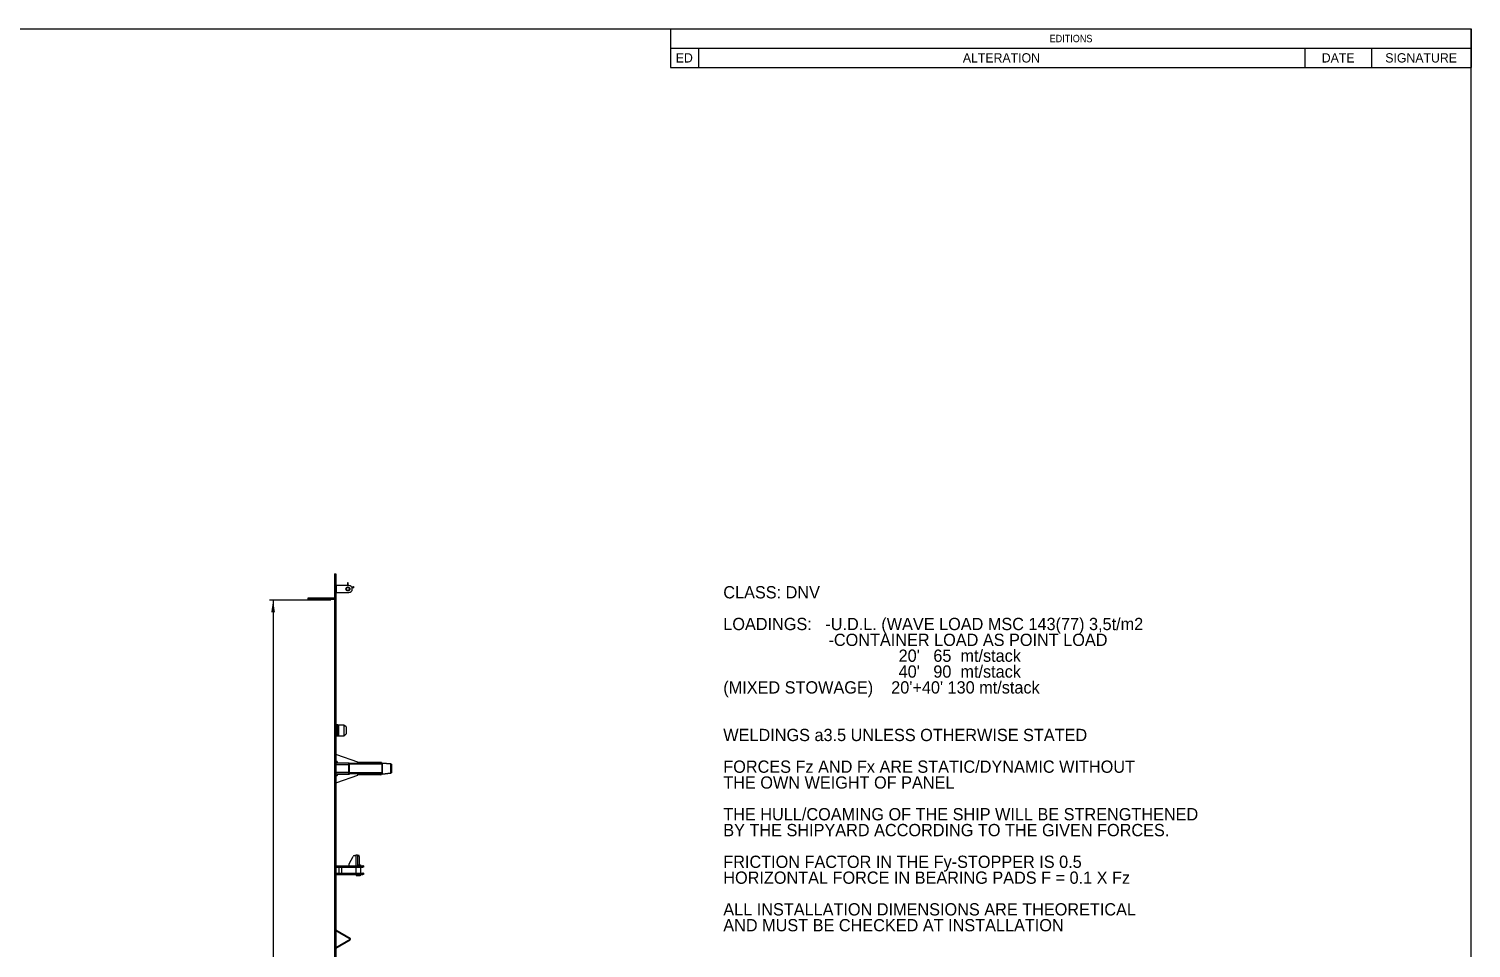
# Model space of a CAD drawing. Header units: millimetres. Extents: x 122 to 67127, y 397 to 47119.
# Drawn here: x 33970 to 66879, y 26147 to 47119 of the extents above; entities that cross this region are included whole.
import ezdxf

# ---------------------------------------------------------------- set-up
doc = ezdxf.new("R2010")
doc.units = ezdxf.units.MM
doc.header["$LTSCALE"] = 80
doc.layers.add('AM_0', color=7, linetype='Continuous', lineweight=25)
doc.layers.add('AM_5', color=3, linetype='Continuous')
doc.layers.add('AM_6', color=2, linetype='Continuous')
doc.styles.add('SLDTEXTSTYLE0', font='ARIAL.TTF', dxfattribs={"width": 0.948})
doc.styles.add('SLDTEXTSTYLE5', font='GOTHIC.TTF', dxfattribs={"width": 0.913})
doc.dimstyles.new('SLDDIMSTYLE3', dxfattribs={"dimtxt": 280, "dimasz": 280, "dimexe": 0, "dimexo": 0.0625, "dimgap": 70, "dimtad": 1, "dimdec": 1, "dimrnd": 1e-09, "dimzin": 12, "dimdsep": 46, "dimtxsty": 'SLDTEXTSTYLE0', "dimsah": 1, "dimcen": 0.09, "dimadec": 0, "dimazin": 3, "dimtfac": 1, "dimtdec": 1, "dimtofl": 0, "dimtmove": 0, "dimatfit": 3, "dimfxl": 1, "dimfrac": 2, "dimtolj": 1, "dimtzin": 12, "dimarcsym": 0})

# ---------------------------------------------------------------- blocks, each defined once
blk = doc.blocks.new('SW_TABLEANNOTATION_0')
at = {"layer": 'AM_0', "color": 0}
for p, q in [((0, 0), (0, -437)), ((0, 0), (640, 0)), ((640, 0), (14480, 0)), ((14480, 0), (16000, 0)), ((16000, 0), (18272, 0)), ((18272, 0), (18272, -437)), ((0, -437), (0, -885)), ((0, -437), (640, -437)), ((640, -437), (640, -885)), ((640, -437), (14480, -437)), ((14480, -437), (14480, -885)), ((14480, -437), (16000, -437)), ((16000, -437), (16000, -885)), ((16000, -437), (18272, -437)), ((18272, -437), (18272, -885)), ((0, -885), (640, -885)), ((640, -885), (14480, -885)), ((14480, -885), (16000, -885)), ((16000, -885), (18272, -885))]:
    blk.add_line(p, q, dxfattribs=at)
at = {"layer": 'AM_0', "color": 0, "attachment_point": 1}
for s, insert, char_height, style in [('EDITIONS', (8654, -136), 169.3, 'SLDTEXTSTYLE5'), ('ED', (124, -556), 211.7, 'SLDTEXTSTYLE0'), ('ALTERATION', (6674, -556), 211.7, 'SLDTEXTSTYLE0'), ('DATE', (14864, -556), 211.7, 'SLDTEXTSTYLE0'), ('SIGNATURE', (16313, -556), 211.7, 'SLDTEXTSTYLE0')]:
    blk.add_mtext(s, dxfattribs=dict(at, insert=insert, char_height=char_height, style=style))
blk = doc.blocks.new('_D_22')
at = {"layer": 'AM_5'}
for p, q in [((40863, 34085), (39463, 34085)), ((39543, 34085), (39543, 11065)), ((40863, 11065), (39463, 11065))]:
    blk.add_line(p, q, dxfattribs=at)
for points in [[(39543, 34085), (39500, 33805), (39587, 33805)], [(39543, 11065), (39587, 11345), (39500, 11345)]]:
    blk.add_solid(points, dxfattribs=at)
at = {"layer": 'AM_5', "char_height": 280, "attachment_point": 1, "rotation": 90, "style": 'SLDTEXTSTYLE0'}
for s, insert in [(' CLEAR OPENING', (39182, 20661)), ('23020', (39182, 19591))]:
    blk.add_mtext(s, dxfattribs=dict(at, insert=insert))

msp = doc.modelspace()

# ---------------------------------------------------------------- linework, layer by layer
at = {"layer": 'AM_0'}
for p, q in [((421.47, 47118.6), (66879.44, 47118.6)), ((66879.44, 398.6), (66879.44, 47118.6)), ((40943.44, 34685.45), (40943.44, 10465.45)), ((40943.44, 34685.45), (40973.44, 34685.45)), ((40973.44, 34685.45), (40973.44, 10465.45)), ((40973.44, 34412.45), (40983.44, 34422.45)), ((40978.44, 34350.45), (40973.44, 34350.45)), ((40978.44, 34337.95), (40973.44, 34337.95)), ((40978.44, 34235.45), (40973.44, 34235.45)), ((40978.44, 34350.45), (40978.44, 34337.95)), ((40978.44, 34337.95), (40978.44, 34235.45)), ((40978.44, 34262.45), (40983.44, 34257.45)), ((40978.44, 34235.45), (40978.44, 30558.25)), ((40983.44, 34422.45), (40983.44, 34257.45)), ((41268.44, 34422.45), (40983.44, 34422.45)), ((40983.44, 34257.45), (41268.44, 34257.45)), ((41041.44, 34428.45), (41091.44, 34428.45)), ((41041.44, 34428.45), (41041.44, 34422.45)), ((41091.44, 34428.45), (41091.44, 34422.45)), ((41242.94, 34482.45), (41239.94, 34479.45)), ((41239.94, 34479.45), (41239.94, 34422.45)), ((41255.94, 34479.45), (41239.94, 34479.45)), ((41241.36, 34384.02), (41242.94, 34382.45)), ((41242.94, 34482.45), (41252.94, 34482.45)), ((41252.94, 34382.45), (41242.94, 34382.45)), ((41255.94, 34479.45), (41252.94, 34482.45)), ((41252.94, 34382.45), (41255.19, 34384.7)), ((41255.94, 34422.45), (41255.94, 34479.45)), ((41288.74, 34361.62), (41286.81, 34357.84)), ((41289.9, 34348.32), (41286.81, 34357.84)), ((41289.7, 34361.93), (41288.74, 34361.62)), ((41288.74, 34361.62), (41293.68, 34346.4)), ((41289.9, 34348.32), (41293.68, 34346.4)), ((41293.68, 34346.4), (41294.91, 34346.8)), ((41378.14, 34390.66), (41341.28, 34378.69)), ((41347.4, 34363.85), (41383.08, 34375.45)), ((41381.92, 34388.74), (41378.14, 34390.66)), ((41383.08, 34375.45), (41378.14, 34390.66)), ((41381.92, 34388.74), (41385.01, 34379.23)), ((41383.08, 34375.45), (41385.01, 34379.23)), ((40343.44, 34107.45), (40343.44, 34135.45)), ((40343.44, 34135.45), (40943.44, 34135.45)), ((40343.44, 34107.45), (40943.44, 34107.45)), ((40974.44, 33973.95), (40973.44, 33973.95)), ((40974.44, 33373.95), (40974.44, 33973.95)), ((40974.44, 33373.95), (40973.44, 33373.95)), ((40978.44, 31223.95), (40998.44, 31243.95)), ((40978.44, 31003.95), (40998.44, 30983.95)), ((40998.44, 31243.95), (40998.44, 30983.95)), ((41016.44, 31243.95), (40998.44, 31243.95)), ((41016.44, 30983.95), (40998.44, 30983.95)), ((41016.44, 31243.95), (41016.44, 31165.91)), ((41016.44, 31165.91), (41016.44, 31061.99)), ((41016.44, 31061.99), (41016.44, 30983.95)), ((41153.44, 31233.95), (41033.78, 31233.95)), ((41033.78, 30993.95), (41153.44, 30993.95)), ((41036.44, 31225.38), (41036.44, 31158.49)), ((41036.44, 31069.41), (41036.44, 31002.52)), ((41213.44, 31193.95), (41153.44, 31233.95)), ((41153.44, 31233.95), (41153.44, 30993.95)), ((41153.44, 30993.95), (41213.44, 31033.95)), ((41213.44, 31193.95), (41213.44, 31033.95)), ((40998.44, 30558.25), (40973.44, 30558.25)), ((41273.44, 30370.45), (40973.44, 30370.45)), ((41273.44, 30330.45), (40973.44, 30330.45)), ((40978.44, 30415), (40978.44, 30370.45)), ((41473.44, 30390.25), (40998.44, 30558.25)), ((41022.39, 30375.45), (41278.44, 30375.45)), ((41278.44, 30375.45), (41273.44, 30370.45)), ((41273.44, 30330.45), (41273.44, 30370.45)), ((41277.24, 30365.25), (41273.44, 30361.45)), ((41278.44, 30365.25), (41273.44, 30365.25)), ((41280.44, 30340.45), (41273.44, 30340.45)), ((41273.44, 30156.45), (41273.44, 30330.45)), ((41278.44, 30375.45), (41278.44, 30365.25)), ((41278.44, 30365.25), (41473.44, 30365.25)), ((41280.44, 30365.25), (41280.44, 30340.45)), ((42023.44, 30340.45), (41280.44, 30340.45)), ((41280.44, 30340.45), (41280.44, 30146.45)), ((41473.44, 30365.25), (41473.44, 30390.25)), ((42004.78, 30383.45), (41473.44, 30383.45)), ((42004.78, 30378.45), (41473.44, 30378.45)), ((42023.44, 30368.45), (41473.44, 30368.45)), ((42013.44, 30378.45), (42004.78, 30383.45)), ((42013.44, 30373.45), (42004.78, 30378.45)), ((42013.44, 30378.45), (42013.44, 30373.45)), ((42013.44, 30373.45), (42013.44, 30368.45)), ((42023.44, 30361.89), (42023.44, 30368.45)), ((42023.44, 30368.45), (42033.44, 30367.48)), ((42023.44, 30361.89), (42023.44, 30340.45)), ((42023.44, 30340.45), (42023.44, 30146.45)), ((42032.09, 30367.61), (42034.04, 30369.2)), ((42033.44, 30367.48), (42033.44, 30119.41)), ((42230.44, 30348.45), (42033.44, 30367.48)), ((42034.04, 30369.2), (42231.04, 30349.61)), ((42231.04, 30349.61), (42230.44, 30343.55)), ((42230.44, 30138.45), (42230.44, 30348.45)), ((42242.44, 30343.45), (42230.44, 30343.45)), ((42242.44, 30343.45), (42242.44, 30143.45)), ((41273.44, 30156.45), (40973.44, 30156.45)), ((41273.44, 30116.45), (40973.44, 30116.45)), ((40978.44, 30116.45), (40978.44, 30071.9)), ((40998.44, 29928.65), (41473.44, 30096.65)), ((41278.44, 30111.45), (41022.39, 30111.45)), ((41273.44, 30116.45), (41273.44, 30156.45)), ((41280.44, 30146.45), (41273.44, 30146.45)), ((41277.24, 30121.65), (41273.44, 30125.45)), ((41273.44, 30121.65), (41278.44, 30121.65)), ((41273.44, 30116.45), (41278.44, 30111.45)), ((41278.44, 30121.65), (41278.44, 30111.45)), ((41473.44, 30121.65), (41278.44, 30121.65)), ((41280.44, 30146.45), (41280.44, 30121.65)), ((42023.44, 30146.45), (41280.44, 30146.45)), ((41473.44, 30096.65), (41473.44, 30121.65)), ((42023.44, 30118.45), (41473.44, 30118.45)), ((42004.78, 30108.45), (41473.44, 30108.45)), ((42004.78, 30103.45), (41473.44, 30103.45)), ((42004.78, 30108.45), (42013.44, 30113.45)), ((42004.78, 30103.45), (42013.44, 30108.45)), ((42013.44, 30118.45), (42013.44, 30113.45)), ((42013.44, 30113.45), (42013.44, 30108.45)), ((42023.44, 30146.45), (42023.44, 30125)), ((42023.44, 30118.45), (42023.44, 30125)), ((42033.44, 30119.41), (42023.44, 30118.45)), ((42034.04, 30117.69), (42032.09, 30119.28)), ((42033.44, 30119.41), (42230.44, 30138.45)), ((42231.04, 30137.28), (42034.04, 30117.69)), ((42242.44, 30143.45), (42230.44, 30143.45)), ((42230.44, 30143.34), (42231.04, 30137.28)), ((40973.44, 29928.65), (40998.44, 29928.65)), ((40978.44, 29928.65), (40978.44, 28016.95)), ((40974.44, 29569.95), (40973.44, 29569.95)), ((40974.44, 28969.95), (40974.44, 29569.95)), ((40974.44, 28969.95), (40973.44, 28969.95)), ((40973.44, 28011.95), (40983.44, 28021.95)), ((40983.44, 27991.95), (40973.44, 28001.95)), ((40978.44, 27996.95), (40978.44, 27848.95)), ((40983.44, 28021.95), (41593.44, 28021.95)), ((40983.44, 28021.95), (40983.44, 27991.95)), ((40983.44, 27991.95), (41593.44, 27991.95)), ((41053.44, 27853.95), (41053.44, 27991.95)), ((41103.44, 27991.95), (41103.44, 27853.95)), ((41279.44, 28071.95), (41368.01, 28240.88)), ((41279.44, 28021.95), (41279.44, 28071.95)), ((41394.58, 28256.95), (41429.44, 28256.95)), ((41429.44, 28271.95), (41429.44, 28021.95)), ((41429.44, 28271.95), (41472.44, 28271.95)), ((41436.44, 27853.95), (41436.44, 27991.95)), ((41472.44, 28271.95), (41472.44, 28021.95)), ((41507.44, 28256.95), (41472.44, 28256.95)), ((41507.44, 28246.95), (41472.44, 28246.95)), ((41472.44, 28048.95), (41506.44, 28048.95)), ((41506.44, 28233.95), (41506.44, 28208.95)), ((41506.44, 28208.95), (41506.44, 28173.95)), ((41516.44, 28208.95), (41506.44, 28208.95)), ((41506.44, 28173.95), (41506.44, 28058.95)), ((41506.44, 28058.95), (41506.44, 28033.95)), ((41516.44, 28058.95), (41506.44, 28058.95)), ((41507.44, 28246.95), (41507.44, 28256.95)), ((41516.44, 28208.95), (41516.44, 28233.95)), ((41516.44, 28173.95), (41516.44, 28208.95)), ((41516.44, 28058.95), (41516.44, 28173.95)), ((41516.44, 28033.95), (41516.44, 28058.95)), ((41516.44, 28048.95), (41536.44, 28048.95)), ((41536.44, 28048.95), (41536.44, 28021.95)), ((41536.44, 27991.95), (41536.44, 27853.95)), ((41593.44, 28021.95), (41593.44, 27991.95)), ((41603.44, 28021.95), (41593.44, 28021.95)), ((41603.44, 27991.95), (41593.44, 27991.95)), ((41603.44, 28021.95), (41603.44, 27991.95)), ((40973.44, 27843.95), (40983.44, 27853.95)), ((40983.44, 27823.95), (40973.44, 27833.95)), ((40978.44, 27828.95), (40978.44, 26565.45)), ((40983.44, 27853.95), (40983.44, 27823.95)), ((40983.44, 27853.95), (41593.44, 27853.95)), ((40983.44, 27823.95), (41593.44, 27823.95)), ((41436.44, 27808.95), (41436.44, 27823.95)), ((41436.44, 27808.95), (41536.44, 27808.95)), ((41436.44, 27808.95), (41446.44, 27798.95)), ((41526.44, 27798.95), (41446.44, 27798.95)), ((41536.44, 27808.95), (41526.44, 27798.95)), ((41536.44, 27823.95), (41536.44, 27808.95)), ((41593.44, 27853.95), (41593.44, 27823.95)), ((41603.44, 27853.95), (41593.44, 27853.95)), ((41603.44, 27823.95), (41593.44, 27823.95)), ((41603.44, 27853.95), (41603.44, 27823.95)), ((40974.44, 27437.95), (40973.44, 27437.95)), ((40974.44, 26637.95), (40974.44, 27437.95)), ((40974.44, 26637.95), (40973.44, 26637.95)), ((40978.44, 26565.45), (40973.44, 26565.45)), ((40973.44, 26562.9), (41302.99, 26372.63)), ((40973.44, 26551.35), (41299.72, 26362.97)), ((40973.44, 26159.54), (41299.72, 26347.92)), ((40973.44, 26147.99), (41302.99, 26338.26)), ((41295.44, 26365.45), (41295.44, 26362.95)), ((41305.44, 26362.95), (41295.44, 26362.95)), ((41295.44, 26362.95), (41295.44, 26347.95)), ((41305.44, 26347.95), (41295.44, 26347.95)), ((41295.44, 26347.95), (41295.44, 26345.45)), ((41303.72, 26369.9), (41299.72, 26362.97)), ((41299.72, 26347.92), (41303.72, 26340.99)), ((41305.44, 26362.95), (41305.44, 26347.95))]:
    msp.add_line(p, q, dxfattribs=at)
at = {"layer": 'AM_0', "flags": 128}
for points in [[(41036.44, 31225.38), (41033.59, 31225.56), (41030.8, 31226.13), (41028.13, 31227.05), (41025.62, 31228.32), (41023.34, 31229.91), (41021.32, 31231.78), (41019.61, 31233.91), (41018.24, 31236.23), (41017.25, 31238.71), (41016.64, 31241.3), (41016.44, 31243.95)], [(41036.44, 31158.49), (41033.59, 31158.56), (41030.8, 31158.79), (41028.13, 31159.16), (41025.62, 31159.66), (41023.34, 31160.3), (41021.32, 31161.05), (41019.61, 31161.89), (41018.24, 31162.82), (41017.25, 31163.82), (41016.64, 31164.85), (41016.44, 31165.91)], [(41036.44, 31069.41), (41033.59, 31069.33), (41030.8, 31069.11), (41028.13, 31068.74), (41025.62, 31068.23), (41023.34, 31067.6), (41021.32, 31066.85), (41019.61, 31066), (41018.24, 31065.07), (41017.25, 31064.08), (41016.64, 31063.04), (41016.44, 31061.99)], [(41036.44, 31002.52), (41033.59, 31002.33), (41030.8, 31001.77), (41028.13, 31000.84), (41025.62, 30999.57), (41023.34, 30997.98), (41021.32, 30996.11), (41019.61, 30993.99), (41018.24, 30991.66), (41017.25, 30989.18), (41016.64, 30986.59), (41016.44, 30983.95)]]:
    msp.add_lwpolyline(points, dxfattribs=at)
at = {"layer": 'AM_0'}
for centre, radius in [((41250.44, 34339.95), 45), ((41247.94, 34339.95), 42.5), ((41247.94, 34339.95), 32.5)]:
    msp.add_circle(centre, radius, dxfattribs=at)
for centre, radius, start, end in [((41268.44, 34339.95), 82.5, 270, 90), ((40973.44, 30365.25), 50, 11.77191, 90), ((40973.44, 30365.25), 50, 5.970485, 11.77191), ((40973.44, 30121.65), 50, 270, 348.22809), ((40973.44, 30121.65), 50, 348.22809, 354.029515), ((41394.58, 28226.95), 30, 90, 152.330884), ((41511.44, 28033.95), 6, 146.44269, 0), ((41511.44, 28233.95), 5, 0, 180), ((41511.44, 28033.95), 5, 180, 0), ((41511.44, 28033.95), 6, 0, 33.55731), ((41301.99, 26370.9), 2, 330, 60), ((41301.99, 26339.99), 2, 300, 30)]:
    msp.add_arc(centre, radius, start, end, dxfattribs=at)
for points, knots in [([(41016.52, 31243.58), (41016.52, 31243.57), (41016.53, 31243.53), (41016.51, 31243.62), (41016.52, 31243.72), (41016.52, 31243.73)], [0, 0, 0, 0, 0.11722818, 0.92962418, 1, 1, 1, 1]), ([(41016.52, 30984.15), (41016.52, 30984.21), (41016.52, 30984.32), (41016.52, 30984.3), (41016.52, 30984.3)], [0, 0, 0, 0, 0.506929585, 1, 1, 1, 1]), ([(41033.79, 31233.97), (41033.26, 31233.97), (41032.04, 31233.98), (41030.15, 31234.24), (41028.17, 31234.71), (41026.32, 31235.35), (41024.62, 31236.13), (41023.08, 31237.01), (41021.72, 31237.95), (41020.54, 31238.91), (41019.55, 31239.85), (41018.76, 31240.7), (41018.19, 31241.38), (41017.82, 31241.87), (41017.6, 31242.15), (41017.49, 31242.31), (41017.41, 31242.43), (41017.31, 31242.56), (41017.2, 31242.73), (41017.03, 31242.98), (41016.81, 31243.33), (41016.62, 31243.65), (41016.56, 31243.77), (41016.54, 31243.81)], [0, 0, 0, 0, 0.04605498, 0.10823725, 0.16830227, 0.22607654, 0.28131426, 0.33367949, 0.38272117, 0.4278405, 0.46825112, 0.50291649, 0.53020461, 0.54727474, 0.55761631, 0.56466669, 0.57281895, 0.58705564, 0.6142262, 0.66496299, 0.76533358, 0.93112181, 1, 1, 1, 1]), ([(41016.55, 30984.08), (41016.57, 30984.14), (41016.66, 30984.32), (41016.94, 30984.77), (41017.15, 30985.1), (41017.25, 30985.24), (41017.24, 30985.22), (41017.23, 30985.21)], [0, 0, 0, 0, 0.24515187, 0.76824547, 0.90055722, 0.99378107, 1, 1, 1, 1]), ([(41017.14, 30985.08), (41017.18, 30985.13), (41017.24, 30985.22), (41017.34, 30985.37), (41017.44, 30985.5), (41017.57, 30985.7), (41017.8, 30986.01), (41018.31, 30986.66), (41019.07, 30987.55), (41020.23, 30988.71), (41021.74, 30989.99), (41023.6, 30991.23), (41025.62, 30992.26), (41027.63, 30993.03), (41029.77, 30993.58), (41031.84, 30993.91), (41033.19, 30993.92), (41033.79, 30993.92)], [0, 0, 0, 0, 0.05825424, 0.09231422, 0.11792163, 0.13156444, 0.14766949, 0.17670687, 0.24478545, 0.31001413, 0.40101669, 0.51772139, 0.6155089, 0.71236527, 0.81415722, 0.918682, 1, 1, 1, 1]), ([(41033.78, 31233.92), (41033.78, 31233.93), (41033.69, 31234.06), (41034, 31233.59), (41034.65, 31232.52), (41035.45, 31230.79), (41036.23, 31228.49), (41036.37, 31226.41), (41036.44, 31225.38)], [0, 0, 0, 0, 0.01540418, 0.23162449, 0.4216633, 0.61172796, 0.8059164, 1, 1, 1, 1]), ([(41036.44, 31158.49), (41036.37, 31155.79), (41036.24, 31150.36), (41035.46, 31141.72), (41034.61, 31132.64), (41033.9, 31123.03), (41033.68, 31113.24), (41033.97, 31103.76), (41034.66, 31094.76), (41035.45, 31086.21), (41036.23, 31077.72), (41036.37, 31072.18), (41036.44, 31069.41)], [0, 0, 0, 0, 0.09460412, 0.18993151, 0.29477171, 0.3995918, 0.50769964, 0.61581034, 0.71083021, 0.80586302, 0.90295772, 1, 1, 1, 1]), ([(41036.44, 31002.52), (41036.37, 31001.5), (41036.24, 30999.47), (41035.45, 30997.09), (41034.62, 30995.29), (41033.89, 30994.15), (41033.82, 30994.03), (41033.78, 30993.97)], [0, 0, 0, 0, 0.18920917, 0.3798649, 0.58954634, 0.79918756, 1, 1, 1, 1]), ([(42235.57, 30343.45), (42235.39, 30344.08), (42234.92, 30345.78), (42233.8, 30347.66), (42232.43, 30349.03), (42231.45, 30349.27), (42231.02, 30349.37)], [0, 0, 0, 0, 0.17502816, 0.46729701, 0.76804134, 1, 1, 1, 1]), ([(42231.02, 30137.52), (42231.56, 30137.67), (42232.65, 30137.97), (42234.07, 30139.64), (42235.08, 30141.48), (42235.46, 30143.01), (42235.57, 30143.45)], [0, 0, 0, 0, 0.29214205, 0.59275385, 0.88492964, 1, 1, 1, 1])]:
    msp.add_open_spline(points, degree=3, knots=knots, dxfattribs=at)

# ---------------------------------------------------------------- block references
msp.add_blockref('SW_TABLEANNOTATION_0', (48607.44, 47118.6), dxfattribs=at)

# ---------------------------------------------------------------- texts
at = {"layer": 'AM_6', "char_height": 280, "attachment_point": 1, "style": 'SLDTEXTSTYLE0'}
for s, insert in [('CLASS: DNV', (49815.56, 34405.25)), ('LOADINGS:   -U.D.L. (WAVE LOAD MSC 143(77) 3,5t/m2', (49815.56, 33681.92)), ('-CONTAINER LOAD AS POINT LOAD', (52215.56, 33320.25)), ("20'   65  mt/stack", (53815.56, 32958.59)), ("40'   90  mt/stack", (53815.56, 32596.92)), ("(MIXED STOWAGE)    20'+40' 130 mt/stack", (49815.56, 32235.25)), ('WELDINGS a3.5 UNLESS OTHERWISE STATED', (49815.56, 31150.25)), ('FORCES Fz AND Fx ARE STATIC/DYNAMIC WITHOUT', (49815.56, 30426.92)), ('THE OWN WEIGHT OF PANEL', (49815.56, 30065.25)), ('THE HULL/COAMING OF THE SHIP WILL BE STRENGTHENED', (49815.56, 29341.92)), ('BY THE SHIPYARD ACCORDING TO THE GIVEN FORCES.', (49815.56, 28980.25)), ('FRICTION FACTOR IN THE Fy-STOPPER IS 0.5', (49815.56, 28256.92)), ('HORIZONTAL FORCE IN BEARING PADS F = 0.1 X Fz', (49815.56, 27895.25)), ('ALL INSTALLATION DIMENSIONS ARE THEORETICAL', (49815.56, 27171.92)), ('AND MUST BE CHECKED AT INSTALLATION', (49815.56, 26810.25))]:
    msp.add_mtext(s, dxfattribs=dict(at, insert=insert))

# ---------------------------------------------------------------- dimensions: what is measured, and where the dimension line sits
at = {"layer": 'AM_5'}
dim = msp.add_linear_dim(base=(39543.44, 11065.45), p1=(40943.44, 34085.45), p2=(40943.44, 11065.45), angle=90, text='<> CLEAR OPENING', dimstyle='SLDDIMSTYLE3', dxfattribs=at)
dim.commit()
dim.dimension.update_dxf_attribs({"geometry": '_D_22', "text_midpoint": (39543.44, 21760.93), "dimtype": 160})

doc.saveas('drawing.dxf')
